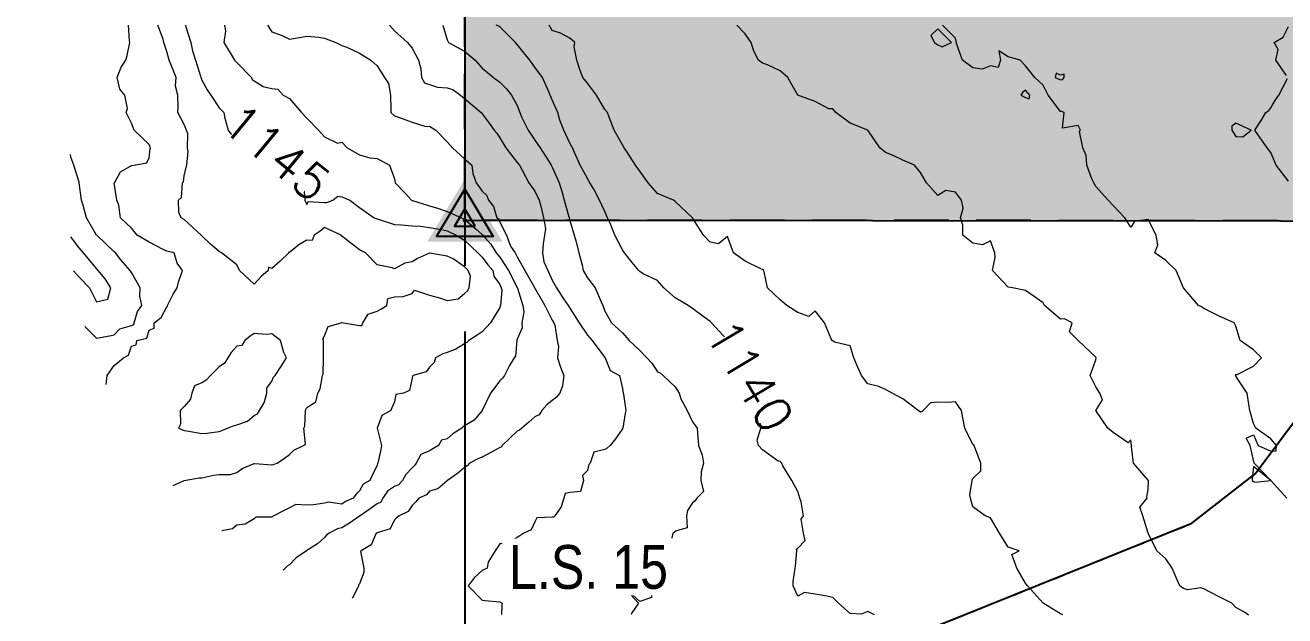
# Model space of a CAD drawing. Extents: x 496916 to 500864, y 5902350 to 5905308.
# Drawn here: x 497474 to 497761.5, y 5902977.7 to 5903112.5 of the extents above; entities that cross this region are included whole.
import ezdxf

# ---------------------------------------------------------------- set-up
doc = ezdxf.new("R2010")
doc.units = 0
doc.header["$LTSCALE"] = 5
for name, pattern in [('foc-ACCESSROAD', [3.75, 2.5, -1.25]), ('foc-LSD', [8, 5, -3]), ('foc-QUARTERLINE', [33, 25, -3, 2, -3]), ('foc-WHEELTRACKS', [2, 0.4, -1.6])]:
    doc.linetypes.add(name, pattern=pattern)
doc.layers.get('Defpoints').update_dxf_attribs({"color": 9})
doc.layers.add('C-TOPO-MAJR', color=7, linetype='Continuous', lineweight=15, true_color=0xd3aa5f)
doc.layers.add('C-TOPO-MINR', color=7, linetype='Continuous', lineweight=13, true_color=0xe9d5af)
doc.layers.add('C-TOPO-MAJR-TEXT', color=7, linetype='Continuous', true_color=0x644b1b)
for name, color, linetype in [('C-WS', 13, 'foc-ACCESSROAD'), ('L-MON', 1, 'Continuous'), ('L-QSEC', 8, 'foc-QUARTERLINE'), ('L-SECTION-LSD', 7, 'foc-LSD'), ('P-PROPOSED', 10, 'Continuous'), ('P-PROPOSED-H', 21, 'Continuous'), ('T-WATER-P3', 160, 'foc-WHEELTRACKS')]:
    doc.layers.add(name, color=color, linetype=linetype)
doc.styles.add('100L', font='ARIALN.TTF', dxfattribs={"height": 11})
doc.styles.add('80L', font='ARIALN.TTF', dxfattribs={"height": 10})
doc.styles.add('foc-LtypeFont', font='ARIALN.TTF', dxfattribs={"height": 7.35})
doc.linetypes.add('foc-TOPO-flowdirection-NOLINE', pattern='A,0,[">",foc-LtypeFont,S=0.3,R=0,X=0,Y=-0.945],-20,[">",foc-LtypeFont,S=0.3,R=0,X=0,Y=-0.945],0', length=20)

# ---------------------------------------------------------------- blocks, each defined once
blk = doc.blocks.new('TRIA')
blk.add_hatch(color=255).paths.add_polyline_path([(-0.041, 1.521), (-1.475, -0.867), (1.392, -0.867)])
blk = doc.blocks.new('Hybrid_EC')
at = {"color": 251}
for points in [[(-1.296, -0.74), (0, 1.42), (1.296, -0.74)], [(0.471, -0.26), (0, 0.526), (-0.471, -0.26)]]:
    blk.add_lwpolyline(points, close=True, dxfattribs=at)
at = {"layer": 'Defpoints'}
blk.add_circle((0, 0), 0.05, dxfattribs=at)
at = {"xscale": 1.2, "yscale": 1.2, "zscale": 1.2}
blk.add_blockref('TRIA', (0.05, 0.061), dxfattribs=at)

msp = doc.modelspace()

# ---------------------------------------------------------------- hatches: boundary and pattern name
at = {"layer": 'P-PROPOSED-H'}
h = msp.add_hatch(color=256, dxfattribs=at)
h.dxf.hatch_style = 1
h.paths.add_polyline_path([(497899.415, 5903067.756), (497975.958, 5903067.709), (497976.072, 5903372.334), (497574.358, 5903372.577), (497574.357, 5903321.243), (497613.711, 5903298.593), (497795.42, 5903222.35), (497831.216, 5903197.222), (497861.539, 5903163.307), (497885.058, 5903127.005), (497897.297, 5903090.779)])
h.paths.add_polyline_path([(497574.356, 5903268.522), (497574.352, 5903067.952), (497853.526, 5903067.784), (497852.287, 5903081.243), (497843.599, 5903106.961), (497825.115, 5903135.49), (497800.657, 5903162.844), (497773.198, 5903182.12), (497593.395, 5903257.564)])

# ---------------------------------------------------------------- linework, layer by layer
at = {"layer": 'C-TOPO-MAJR', "linetype": 'Continuous', "lineweight": 15, "flags": 128}
for points, elevation in [([(497510.574, 5903112.526), (497510.679, 5903112.144), (497511.785, 5903108.526), (497512.153, 5903106.67), (497512.911, 5903104.526), (497513.995, 5903100.828), (497514.12, 5903100.526), (497514.146, 5903100.376), (497514.297, 5903099.955), (497515.512, 5903097.742), (497516.407, 5903096.526), (497518.297, 5903093.661), (497519.378, 5903092.526), (497519.558, 5903091.265), (497520.298, 5903088.526), (497522.297, 5903085.885), (497525.316, 5903085.508), (497526.297, 5903085.417), (497528.478, 5903086.345), (497529.006, 5903088.526), (497529.555, 5903089.268), (497530.297, 5903089.319), (497531.779, 5903088.526), (497534.297, 5903086.402), (497535.497, 5903084.526), (497536.964, 5903081.859), (497537.227, 5903080.526), (497536.782, 5903078.041), (497537.45, 5903076.526), (497537.84, 5903072.983), (497537.807, 5903072.526), (497538.297, 5903071.527), (497538.568, 5903072.255), (497542.297, 5903072.019), (497542.833, 5903071.99), (497544.178, 5903072.526), (497545.374, 5903073.45), (497546.297, 5903073.339), (497548.128, 5903072.526), (497550.297, 5903070.886), (497553.644, 5903068.526), (497554.297, 5903068.289), (497554.58, 5903068.244), (497558.297, 5903067.024), (497559.91, 5903066.913), (497562.297, 5903066.68), (497564.222, 5903066.602), (497566.297, 5903066.34), (497568.971, 5903065.853), (497570.297, 5903065.514), (497572.369, 5903064.526), (497574.297, 5903063.408), (497577.319, 5903060.526), (497578.297, 5903059.569), (497579.582, 5903057.812), (497580.7, 5903056.526), (497580.978, 5903055.207), (497582.297, 5903053.306), (497582.638, 5903052.526), (497582.744, 5903052.08), (497582.445, 5903048.526), (497582.425, 5903048.398), (497582.297, 5903048.081), (497580.164, 5903044.526), (497578.297, 5903042.526), (497577.124, 5903041.7), (497575.235, 5903040.526), (497574.789, 5903040.034), (497574.297, 5903039.757), (497572.281, 5903038.542), (497570.297, 5903037.801), (497569.33, 5903037.493), (497567.662, 5903036.526), (497567.332, 5903035.491), (497566.297, 5903034.455), (497565.487, 5903033.337), (497562.566, 5903032.526), (497562.415, 5903032.408), (497562.297, 5903031.95), (497561.683, 5903029.14), (497560.302, 5903028.526), (497558.626, 5903028.197), (497558.297, 5903026.521), (497557.683, 5903025.14), (497557.472, 5903024.526), (497555.406, 5903023.418), (497554.363, 5903020.526), (497554.347, 5903020.476), (497555.344, 5903016.526), (497555.159, 5903015.665), (497554.449, 5903012.526), (497554.384, 5903012.439), (497554.297, 5903012.091), (497553.159, 5903009.664), (497552.627, 5903008.526), (497551.108, 5903007.716), (497550.297, 5903006.197), (497549.435, 5903005.389), (497548.878, 5903004.526), (497547.084, 5903003.739), (497546.297, 5903003.185), (497543.206, 5903003.617), (497542.297, 5903003.369), (497539.786, 5903003.037), (497538.297, 5903002.932), (497535.752, 5903003.072), (497534.297, 5903002.353), (497533.074, 5903001.749), (497530.774, 5903000.526), (497530.482, 5903000.341), (497530.297, 5903000.219), (497526.661, 5903000.162), (497526.297, 5902999.775), (497524.218, 5902998.606), (497522.297, 5902998.343), (497521.31, 5902997.514), (497518.855, 5902997.087)], 1145), ([(497667.846, 5902977.91), (497666.297, 5902978.667), (497664.788, 5902978.035), (497662.297, 5902978.224), (497659.631, 5902980.526), (497658.297, 5902981.885), (497656.569, 5902982.255), (497654.297, 5902982.604), (497651.842, 5902982.981), (497650.297, 5902982.184), (497649.235, 5902984.526), (497649.282, 5902985.541), (497649.689, 5902988.526), (497649.812, 5902989.012), (497650.065, 5902992.526), (497650.058, 5902992.765), (497650.297, 5902993.077), (497651.965, 5902994.858), (497651.58, 5902996.526), (497651.085, 5902999.738), (497651.598, 5903000.526), (497651.123, 5903003.701), (497650.817, 5903004.526), (497650.297, 5903006.086), (497648.924, 5903008.526), (497646.917, 5903011.907), (497646.647, 5903012.526), (497646.297, 5903012.93), (497645.849, 5903012.974), (497642.297, 5903015.572), (497641.313, 5903016.526), (497641.067, 5903017.757), (497641.897, 5903020.526), (497641.964, 5903020.86), (497640.811, 5903024.526), (497639.878, 5903026.945), (497639.376, 5903028.526), (497639.178, 5903031.645), (497639.097, 5903032.526), (497639.051, 5903033.28), (497638.851, 5903036.526), (497638.297, 5903037.117), (497634.373, 5903040.526), (497634.297, 5903040.601), (497630.642, 5903044.526), (497630.297, 5903044.844), (497628.961, 5903045.863), (497626.297, 5903047.826), (497625.298, 5903048.526), (497622.297, 5903050.291), (497619.722, 5903052.526), (497618.297, 5903054.208), (497615.062, 5903055.761), (497614.297, 5903056.261), (497614.057, 5903056.526), (497612.486, 5903058.338), (497610.742, 5903060.526), (497610.297, 5903061.214), (497608.54, 5903064.526), (497607.535, 5903067.288), (497606.924, 5903068.526), (497606.297, 5903069.932), (497605.034, 5903072.526), (497603.772, 5903075.052), (497602.826, 5903076.526), (497602.297, 5903077.493), (497600.668, 5903080.526), (497599.365, 5903083.458), (497598.885, 5903084.526), (497598.297, 5903085.577), (497596.902, 5903088.526), (497595.99, 5903090.833), (497595.543, 5903092.526), (497594.297, 5903095.461), (497593.84, 5903096.526), (497593.523, 5903097.3), (497592.067, 5903100.526), (497590.297, 5903102.937), (497589.169, 5903104.526), (497586.297, 5903108.064), (497585.894, 5903108.526), (497582.297, 5903112.123), (497582.064, 5903112.294), (497581.498, 5903112.526)], 1140)]:
    msp.add_lwpolyline(points, dxfattribs=dict(at, elevation=elevation))
at = {"layer": 'C-TOPO-MINR', "linetype": 'Continuous', "lineweight": 13, "flags": 128}
for points, elevation in [([(497492.502, 5903030.468), (497492.693, 5903032.526), (497494.297, 5903034.847), (497496.459, 5903036.526), (497497.622, 5903037.201), (497498.297, 5903039.237), (497499.325, 5903039.499), (497499.504, 5903040.526), (497501.767, 5903041.056), (497502.297, 5903042.904), (497503.462, 5903043.361), (497503.44, 5903044.526), (497505.047, 5903045.776), (497506.297, 5903048.23), (497506.517, 5903048.306), (497506.502, 5903048.526), (497507.746, 5903051.078), (497508.697, 5903052.526), (497508.974, 5903053.849), (497509.915, 5903056.526), (497508.664, 5903058.16), (497507.976, 5903060.526), (497506.297, 5903060.93), (497505.521, 5903061.303), (497502.297, 5903062.962), (497499.597, 5903064.526), (497498.297, 5903066.126), (497495.74, 5903068.526), (497495.409, 5903071.415), (497494.943, 5903072.526), (497494.348, 5903076.475), (497494.354, 5903076.526), (497495.775, 5903079.048), (497498.297, 5903080.47), (497498.334, 5903080.49), (497498.873, 5903080.526), (497501.753, 5903081.07), (497502.297, 5903082.235), (497502.558, 5903084.266), (497502.574, 5903084.526), (497502.297, 5903085.273), (497498.884, 5903088.526), (497498.297, 5903090.131), (497497.059, 5903092.526), (497497.376, 5903093.447), (497496.747, 5903096.526), (497495.645, 5903097.875), (497494.974, 5903100.526), (497495.937, 5903102.886), (497496.986, 5903104.526), (497497.245, 5903105.579), (497497.911, 5903108.526), (497497.837, 5903108.987), (497497.584, 5903112.526)], 1147), ([(497507.752, 5903007.394), (497510.297, 5903008.526), (497513.676, 5903009.148), (497514.297, 5903009.193), (497517.032, 5903009.791), (497518.297, 5903009.963), (497520.886, 5903009.938), (497522.297, 5903010.42), (497523.557, 5903011.266), (497526.297, 5903012.436), (497526.377, 5903012.446), (497530.297, 5903012.156), (497530.593, 5903012.23), (497531.475, 5903012.526), (497533.181, 5903013.642), (497534.297, 5903014.484), (497535.308, 5903015.515), (497537.525, 5903016.526), (497537.94, 5903016.884), (497537.594, 5903020.526), (497537.829, 5903020.995), (497537.961, 5903024.526), (497538.037, 5903024.787), (497538.297, 5903025.191), (497540.298, 5903026.526), (497540.798, 5903028.526), (497541.307, 5903029.517), (497541.863, 5903032.526), (497542.01, 5903032.814), (497542.12, 5903036.526), (497542.053, 5903036.771), (497542.053, 5903040.526), (497541.929, 5903040.895), (497542.297, 5903041.566), (497543.148, 5903043.675), (497546.08, 5903044.526), (497546.21, 5903044.613), (497546.297, 5903044.613), (497546.652, 5903044.526), (497550.297, 5903043.97), (497550.869, 5903043.955), (497551.067, 5903044.526), (497552.273, 5903046.55), (497554.297, 5903047.235), (497555.187, 5903047.637), (497556.521, 5903048.526), (497556.737, 5903050.086), (497558.297, 5903050.464), (497560.299, 5903050.525), (497562.297, 5903051.244), (497562.841, 5903051.983), (497566.297, 5903050.898), (497568.592, 5903050.231), (497570.297, 5903049.61), (497572.82, 5903050.004), (497574.297, 5903051.259), (497574.941, 5903051.882), (497575.298, 5903052.526), (497575.615, 5903055.208), (497575.127, 5903056.526), (497574.297, 5903057.333), (497571.691, 5903059.133), (497570.297, 5903059.768), (497566.357, 5903060.466), (497566.297, 5903060.464), (497563.571, 5903059.252), (497562.297, 5903058.456), (497560.66, 5903058.163), (497558.297, 5903056.901), (497557.742, 5903057.082), (497554.297, 5903057.826), (497551.666, 5903060.526), (497550.297, 5903061.185), (497547.238, 5903063.586), (497546.297, 5903064.321), (497546.078, 5903064.526), (497542.297, 5903066.319), (497541.322, 5903065.502), (497539.937, 5903064.526), (497539.482, 5903063.342), (497538.297, 5903063.424), (497536.477, 5903062.346), (497534.297, 5903060.63), (497534.177, 5903060.647), (497534.159, 5903060.526), (497532.188, 5903058.636), (497530.297, 5903056.968), (497529.56, 5903057.264), (497529.435, 5903056.526), (497527.775, 5903055.048), (497526.297, 5903053.388), (497522.897, 5903056.526), (497522.297, 5903057.769), (497518.822, 5903060.526), (497518.297, 5903060.814), (497516.287, 5903062.537), (497514.297, 5903064.413), (497514.182, 5903064.526), (497510.297, 5903068.134), (497509.61, 5903068.526), (497509.109, 5903069.715), (497508.964, 5903072.526), (497509.67, 5903073.153), (497509.934, 5903076.526), (497510.1, 5903076.723), (497510.297, 5903078.079), (497510.738, 5903080.086), (497510.926, 5903080.526), (497511.193, 5903083.63), (497511.037, 5903084.526), (497511.106, 5903087.717), (497510.821, 5903088.526), (497510.297, 5903089.794), (497508.859, 5903092.526), (497508.953, 5903093.87), (497508.849, 5903096.526), (497508.348, 5903098.577), (497508.464, 5903100.526), (497507.248, 5903103.575), (497506.843, 5903104.526), (497506.297, 5903106.447), (497505.678, 5903108.526), (497505.503, 5903109.32), (497504.316, 5903112.526)], 1146), ([(497519.485, 5903112.526), (497519.732, 5903111.092), (497519.373, 5903108.526), (497521.001, 5903105.822), (497521.758, 5903104.526), (497522.297, 5903103.999), (497525.624, 5903100.526), (497525.843, 5903100.073), (497526.297, 5903099.783), (497528.297, 5903098.527), (497530.297, 5903098.049), (497531.63, 5903097.86), (497532.865, 5903096.526), (497534.297, 5903095.74), (497537.097, 5903092.526), (497538.297, 5903091.292), (497540.927, 5903088.526), (497542.297, 5903086.984), (497545.265, 5903085.558), (497546.297, 5903085.764), (497547.513, 5903084.526), (497550.297, 5903082.884), (497552.625, 5903082.199), (497554.297, 5903082.062), (497557.17, 5903080.526), (497558.297, 5903077.389), (497558.458, 5903076.526), (497560.712, 5903074.112), (497562.169, 5903072.526), (497562.297, 5903072.478), (497562.356, 5903072.468), (497566.297, 5903071.269), (497568.117, 5903070.706), (497570.297, 5903069.951), (497573.578, 5903068.526), (497574.297, 5903068.225), (497576.96, 5903065.863), (497578.297, 5903064.706), (497578.414, 5903064.644), (497578.447, 5903064.526), (497580.292, 5903062.522), (497581.488, 5903060.526), (497581.83, 5903060.059), (497582.297, 5903059.522), (497584.278, 5903056.526), (497586.297, 5903052.602), (497586.344, 5903052.526), (497586.378, 5903052.445), (497587.555, 5903048.526), (497587.811, 5903047.012), (497587.325, 5903044.526), (497587.391, 5903043.432), (497586.297, 5903040.818), (497586.236, 5903040.587), (497586.192, 5903040.526), (497585.878, 5903036.946), (497585.594, 5903036.526), (497584.565, 5903034.795), (497583.378, 5903032.526), (497582.916, 5903031.907), (497582.297, 5903031.332), (497580.192, 5903028.526), (497578.297, 5903024.526), (497576.495, 5903022.329), (497574.297, 5903021.036), (497573.984, 5903020.84), (497573.63, 5903020.526), (497571.591, 5903019.233), (497570.297, 5903018.096), (497569.034, 5903017.789), (497568.298, 5903016.526), (497567.047, 5903015.776), (497566.297, 5903015.343), (497564.317, 5903014.506), (497563.244, 5903012.526), (497562.856, 5903011.968), (497562.297, 5903011.419), (497560.882, 5903009.941), (497560.137, 5903008.526), (497559.229, 5903007.594), (497558.297, 5903007.212), (497556.722, 5903006.102), (497555.611, 5903004.526), (497555.196, 5903003.627), (497554.297, 5903003.199), (497552.735, 5903002.088), (497550.436, 5903000.526), (497550.374, 5903000.449), (497550.297, 5903000.416), (497547.998, 5902998.825), (497546.297, 5902997.724), (497545.279, 5902997.545), (497543.35, 5902996.526), (497542.739, 5902996.084), (497542.297, 5902995.573), (497540.717, 5902994.106), (497538.297, 5902992.566), (497538.27, 5902992.553), (497538.236, 5902992.526), (497535.882, 5902990.941), (497534.297, 5902989.336), (497533.809, 5902989.015), (497533.313, 5902988.526), (497532.867, 5902988.08)], 1144), ([(497529.298, 5903112.526), (497530.297, 5903111.008), (497532.671, 5903110.152), (497534.297, 5903109.303), (497537.065, 5903109.758), (497538.297, 5903109.982), (497541.05, 5903109.773), (497542.297, 5903109.54), (497544.92, 5903108.526), (497546.297, 5903107.872), (497547.376, 5903107.447), (497550.297, 5903106.115), (497552.87, 5903104.526), (497554.297, 5903103.251), (497555.982, 5903100.526), (497556.944, 5903099.173), (497557.368, 5903096.526), (497557.453, 5903093.37), (497557.446, 5903092.526), (497558.297, 5903091.825), (497559.432, 5903091.392), (497562.297, 5903090.354), (497565.469, 5903089.354), (497566.297, 5903089.416), (497567.738, 5903088.526), (497570.297, 5903085.862), (497571.529, 5903084.526), (497574.297, 5903081.956), (497575.965, 5903080.526), (497576.159, 5903078.664), (497576.925, 5903076.526), (497578.297, 5903074.612), (497579.361, 5903073.591), (497579.727, 5903072.526), (497580.846, 5903071.075), (497581.659, 5903068.526), (497582.077, 5903068.307), (497582.297, 5903067.51), (497583.828, 5903064.526), (497584.777, 5903062.047), (497585.817, 5903060.526), (497586.297, 5903059.62), (497588.017, 5903056.526), (497590.212, 5903052.611), (497590.266, 5903052.526), (497590.297, 5903052.452), (497592.608, 5903048.526), (497594.297, 5903045.149), (497594.643, 5903044.526), (497594.836, 5903043.988), (497595.417, 5903040.526), (497595.683, 5903039.14), (497595.489, 5903036.526), (497596.202, 5903034.432), (497596.935, 5903032.526), (497596.65, 5903030.173), (497595.996, 5903028.526), (497595.244, 5903027.58), (497594.297, 5903026.828), (497593.025, 5903025.799), (497591.898, 5903024.526), (497591.263, 5903023.56), (497590.297, 5903023.071), (497588.973, 5903021.85), (497587.372, 5903020.526), (497586.801, 5903020.023), (497586.297, 5903019.806), (497584.606, 5903018.217), (497582.844, 5903016.526), (497582.682, 5903016.141), (497582.297, 5903016.074), (497581.277, 5903015.507), (497578.297, 5903013.921), (497577.297, 5903013.526), (497575.43, 5903012.526), (497574.88, 5903011.943), (497574.297, 5903011.558), (497572.663, 5903010.161), (497570.381, 5903008.526), (497570.335, 5903008.488), (497570.297, 5903008.469), (497568.141, 5903006.682), (497566.297, 5903006.093), (497565.563, 5903005.261), (497563.806, 5903004.526), (497563.149, 5903003.674), (497562.297, 5903002.883), (497561.368, 5903001.456), (497559.365, 5903000.526), (497558.773, 5903000.05), (497558.297, 5902999.565), (497557.277, 5902997.546), (497554.297, 5902996.631), (497554.251, 5902996.573), (497554.14, 5902996.526), (497552.977, 5902993.847), (497550.7, 5902992.526), (497550.506, 5902992.317), (497551.318, 5902988.526), (497551.25, 5902987.573), (497550.297, 5902984.954), (497550.083, 5902984.74), (497550.042, 5902984.526), (497548.848, 5902981.975), (497548.661, 5902981.701)], 1143), ([(497557.139, 5903112.526), (497558.297, 5903111.179), (497561.273, 5903108.526), (497562.297, 5903107.254), (497563.737, 5903104.526), (497564.32, 5903102.503), (497564.425, 5903100.526), (497565.1, 5903099.33), (497566.297, 5903098.97), (497568.125, 5903098.354), (497570.297, 5903098.217), (497571.609, 5903097.838), (497573.336, 5903096.526), (497574.297, 5903095.775), (497578.068, 5903092.526), (497578.297, 5903092.271), (497579.911, 5903090.14), (497581.052, 5903088.526), (497581.617, 5903087.846), (497582.297, 5903086.743), (497583.687, 5903084.526), (497586.297, 5903081.142), (497586.802, 5903080.526), (497587.418, 5903079.406), (497588.977, 5903076.526), (497590.297, 5903074.582), (497591.311, 5903072.526), (497591.679, 5903071.144), (497592.269, 5903068.526), (497592.754, 5903066.07), (497592.483, 5903064.526), (497592.225, 5903062.599), (497592.062, 5903060.526), (497592.366, 5903058.457), (497593.309, 5903056.526), (497594.297, 5903054.317), (497595.242, 5903052.526), (497596.817, 5903050.007), (497597.885, 5903048.526), (497598.297, 5903047.871), (497600.433, 5903044.526), (497602.297, 5903041.702), (497603.41, 5903040.526), (497606.297, 5903036.609), (497606.368, 5903036.526), (497607.469, 5903033.699), (497609.644, 5903032.526), (497610.297, 5903029.534), (497610.502, 5903028.526), (497610.534, 5903028.29), (497611.044, 5903024.526), (497610.926, 5903023.897), (497610.364, 5903020.526), (497610.352, 5903020.471), (497610.297, 5903020.365), (497608.75, 5903018.074), (497607.475, 5903016.526), (497606.845, 5903015.978), (497606.297, 5903015.656), (497603.772, 5903015.051), (497602.95, 5903012.526), (497602.648, 5903012.176), (497602.297, 5903010.875), (497601.157, 5903009.667), (497601.448, 5903008.526), (497600.765, 5903006.059), (497598.297, 5903005.785), (497597.267, 5903005.557), (497596.91, 5903004.526), (497596.298, 5903002.526), (497594.838, 5903000.526), (497594.6, 5903000.223), (497594.297, 5903000.175), (497590.773, 5903000.051), (497590.297, 5902999.124), (497589.497, 5902997.326), (497587.824, 5902996.526), (497586.891, 5902995.932), (497586.297, 5902995.554), (497584.374, 5902994.449), (497582.297, 5902994.072), (497581.235, 5902992.526), (497579.682, 5902989.911), (497579.423, 5902988.526), (497578.297, 5902987.981), (497576.474, 5902986.35), (497575.086, 5902984.526), (497578.297, 5902981.27), (497578.909, 5902981.138), (497582.297, 5902980.835), (497582.82, 5902980.526), (497582.798, 5902980.026), (497582.709, 5902977.962)], 1142), ([(497569.352, 5903112.526), (497570.297, 5903109.146), (497570.619, 5903108.526), (497574.297, 5903106.549), (497576.708, 5903104.526), (497578.297, 5903102.649), (497579.474, 5903101.703), (497580.843, 5903100.526), (497582.297, 5903099.461), (497583.794, 5903098.024), (497584.981, 5903096.526), (497586.297, 5903094.128), (497586.873, 5903092.526), (497587.284, 5903091.54), (497588.78, 5903088.526), (497590.297, 5903086.282), (497591.562, 5903084.526), (497593.543, 5903081.28), (497594.052, 5903080.526), (497594.297, 5903080.115), (497595.872, 5903076.526), (497596.542, 5903074.281), (497596.977, 5903072.526), (497598.104, 5903068.719), (497598.146, 5903068.526), (497598.297, 5903067.876), (497599.29, 5903064.526), (497599.767, 5903063.057), (497600.375, 5903060.526), (497601.119, 5903057.705), (497601.323, 5903056.526), (497602.297, 5903054.804), (497604.081, 5903052.526), (497605.448, 5903049.376), (497605.843, 5903048.526), (497606.297, 5903047.239), (497607.772, 5903044.526), (497610.297, 5903042.278), (497611.811, 5903040.526), (497614.297, 5903038.255), (497615.853, 5903036.526), (497617.047, 5903035.277), (497618.297, 5903033.384), (497618.904, 5903033.133), (497619.603, 5903032.526), (497622.297, 5903029.944), (497623.228, 5903028.526), (497623.657, 5903027.166), (497625.052, 5903024.526), (497626.297, 5903021.989), (497627.325, 5903020.526), (497627.449, 5903019.374), (497627.687, 5903016.526), (497628.472, 5903014.351), (497628.771, 5903012.526), (497628.298, 5903010.526), (497628.172, 5903008.526), (497628.798, 5903006.025), (497627.299, 5903004.526), (497626.93, 5903003.894), (497626.297, 5903003.434), (497625.113, 5903001.711), (497624.936, 5903000.526), (497625.054, 5902997.769), (497622.297, 5902996.983), (497622.127, 5902996.697), (497621.827, 5902996.526), (497621.154, 5902993.669), (497620.926, 5902992.526), (497620.033, 5902990.79), (497618.297, 5902989.458), (497617.738, 5902989.086), (497617.521, 5902988.526), (497616.819, 5902986.004), (497616.786, 5902984.526), (497616.965, 5902981.858), (497614.297, 5902980.912), (497610.297, 5902984.526), (497613.934, 5902980.526), (497612.44, 5902978.384), (497612.293, 5902977.944)], 1141), ([(497710.767, 5902977.884), (497710.297, 5902978.145), (497706.297, 5902980.526), (497702.762, 5902984.526), (497702.297, 5902985.152), (497700.335, 5902988.526), (497699.123, 5902991.701), (497700.845, 5902992.526), (497698.297, 5902993.352), (497696.335, 5902996.526), (497694.297, 5903000.027), (497693.067, 5903000.526), (497690.297, 5903002.53), (497689.699, 5903004.526), (497689.549, 5903005.275), (497690.103, 5903008.526), (497690.099, 5903008.725), (497690.297, 5903008.993), (497692.064, 5903010.76), (497692.117, 5903012.526), (497690.7, 5903016.123), (497690.584, 5903016.526), (497690.297, 5903016.75), (497688.409, 5903020.526), (497687.953, 5903022.871), (497687.669, 5903024.526), (497686.297, 5903026.487), (497684.449, 5903026.374), (497682.297, 5903026.415), (497680.571, 5903026.252), (497678.96, 5903024.526), (497678.623, 5903024.2), (497678.297, 5903024.195), (497677.773, 5903024.526), (497674.297, 5903027.221), (497671.837, 5903028.526), (497670.297, 5903029.327), (497668.814, 5903030.009), (497666.297, 5903030.638), (497664.85, 5903032.526), (497663.682, 5903035.142), (497663.134, 5903036.526), (497662.297, 5903039.296), (497658.688, 5903040.135), (497658.297, 5903040.426), (497658.167, 5903040.526), (497657.905, 5903040.918), (497656.415, 5903044.526), (497654.297, 5903047.296), (497652.856, 5903045.967), (497650.297, 5903046.928), (497647.837, 5903048.526), (497646.297, 5903049.818), (497643.403, 5903052.526), (497642.647, 5903056.176), (497642.541, 5903056.526), (497642.297, 5903056.71), (497642.028, 5903056.795), (497638.297, 5903058.596), (497635.631, 5903060.526), (497634.297, 5903064.266), (497632.222, 5903062.601), (497630.297, 5903062.998), (497628.769, 5903064.526), (497626.297, 5903068.526), (497622.297, 5903072.243), (497621.966, 5903072.526), (497618.297, 5903074.044), (497616.18, 5903076.526), (497614.297, 5903079.139), (497613.311, 5903080.526), (497611.342, 5903083.481), (497610.685, 5903084.526), (497610.297, 5903085.194), (497608.423, 5903088.526), (497607.298, 5903091.526), (497606.861, 5903092.526), (497606.297, 5903093.282), (497604.365, 5903096.526), (497602.297, 5903099.273), (497601.26, 5903100.526), (497600.682, 5903102.142), (497599.887, 5903104.526), (497599.265, 5903107.558), (497599.409, 5903108.526), (497598.297, 5903109.562), (497596.153, 5903110.67), (497594.297, 5903111.259), (497593.585, 5903112.526)], 1139), ([(497753.164, 5902977.859), (497752.475, 5902978.349), (497750.297, 5902979.606), (497749.377, 5902980.526), (497746.297, 5902982.066), (497742.963, 5902983.861), (497742.297, 5902984.056), (497739.218, 5902983.606), (497738.297, 5902983.897), (497737.499, 5902984.526), (497736.915, 5902985.908), (497735.744, 5902988.526), (497734.297, 5902990.652), (497732.23, 5902992.526), (497730.297, 5902996.526), (497729.081, 5903000.526), (497728.368, 5903002.455), (497730.053, 5903004.526), (497729.996, 5903004.827), (497730.297, 5903006.496), (497730.381, 5903008.443), (497730.377, 5903008.526), (497730.297, 5903008.614), (497726.903, 5903012.526), (497726.468, 5903016.355), (497726.461, 5903016.526), (497726.297, 5903017.867), (497725.677, 5903017.146), (497722.297, 5903019.504), (497721.077, 5903020.526), (497718.297, 5903024.526), (497719.837, 5903026.987), (497719.207, 5903028.526), (497718.297, 5903029.959), (497717.059, 5903032.526), (497718.297, 5903036.123), (497718.376, 5903036.526), (497718.297, 5903036.676), (497714.297, 5903040.526), (497712.302, 5903042.532), (497712.889, 5903044.526), (497711.215, 5903045.444), (497710.297, 5903045.391), (497706.578, 5903048.526), (497706.297, 5903049.102), (497704.287, 5903050.537), (497702.297, 5903051.957), (497699.305, 5903052.526), (497698.297, 5903052.681), (497694.728, 5903056.526), (497695.356, 5903059.467), (497695.27, 5903060.526), (497694.297, 5903063.296), (497692.495, 5903062.328), (497690.297, 5903062.768), (497687.985, 5903064.526), (497687.985, 5903066.838), (497687.443, 5903068.526), (497688.077, 5903070.747), (497687.661, 5903072.526), (497686.297, 5903074.357), (497684.089, 5903074.735), (497682.297, 5903073.638), (497679.699, 5903076.526), (497678.297, 5903078.867), (497676.969, 5903080.526), (497674.297, 5903081.704), (497672.073, 5903082.75), (497670.297, 5903083.424), (497669.067, 5903084.526), (497666.297, 5903088.526), (497662.297, 5903090.128), (497658.987, 5903092.526), (497658.297, 5903093.361), (497657.426, 5903093.398), (497654.297, 5903095.088), (497650.297, 5903096.526), (497648.067, 5903100.526), (497646.297, 5903102.061), (497643.419, 5903103.404), (497642.297, 5903103.809), (497641.376, 5903104.526), (497640.3, 5903106.523), (497639.682, 5903108.526), (497638.297, 5903110.53), (497636.406, 5903112.526)], 1138), ([(497761.891, 5903004.526), (497758.297, 5903008.526), (497754.431, 5903012.526), (497754.297, 5903013.2), (497753.532, 5903016.526), (497752.638, 5903018.186), (497754.297, 5903019.015), (497755.404, 5903016.526), (497758.297, 5903015.288), (497759.453, 5903015.37), (497759.566, 5903016.526), (497758.297, 5903018.103), (497754.822, 5903020.526), (497754.297, 5903021.534), (497753.499, 5903024.526), (497753.352, 5903025.471), (497752.876, 5903028.526), (497750.297, 5903032.396), (497750.182, 5903032.526), (497750.297, 5903032.806), (497750.447, 5903032.677), (497754.297, 5903034.638), (497756.116, 5903036.526), (497754.297, 5903038.415), (497751.27, 5903040.526), (497750.297, 5903043.804), (497749.919, 5903044.526), (497746.297, 5903046.145), (497742.992, 5903047.832), (497742.297, 5903048.269), (497741.781, 5903048.526), (497738.297, 5903052.526), (497736.661, 5903056.526), (497734.297, 5903058.787), (497731.797, 5903060.526), (497732.506, 5903062.317), (497732.125, 5903064.526), (497730.297, 5903068.137), (497727.146, 5903067.677), (497726.297, 5903066.424), (497724.92, 5903068.526), (497722.297, 5903071.342), (497721.113, 5903072.526), (497718.297, 5903075.697), (497717.907, 5903076.526), (497717.391, 5903077.432), (497716.297, 5903080.526), (497716.104, 5903082.719), (497715.354, 5903084.526), (497714.584, 5903088.239), (497714.8, 5903088.526), (497714.297, 5903089.623), (497710.744, 5903088.974), (497711.102, 5903092.526), (497710.527, 5903092.757), (497710.297, 5903092.778), (497707.441, 5903096.526), (497706.297, 5903098.817), (497704.406, 5903100.526), (497702.297, 5903103.199), (497701.053, 5903104.526), (497698.297, 5903105.249), (497696.198, 5903106.625), (497696.602, 5903104.526), (497696.009, 5903102.814), (497694.297, 5903103.194), (497692.361, 5903102.462), (497690.297, 5903102.774), (497687.927, 5903104.526), (497686.534, 5903108.29), (497686.498, 5903108.526), (497686.297, 5903109.534), (497683.305, 5903112.526)], 1137), ([(497761.808, 5903101.015), (497759.42, 5903104.526), (497759.9, 5903106.923), (497759.048, 5903108.526), (497761.067, 5903109.757), (497762.297, 5903112.175)], 1136), ([(497762.297, 5903076.901), (497759.462, 5903080.526), (497758.297, 5903083.439), (497757.442, 5903084.526), (497755.305, 5903087.519), (497754.647, 5903088.526), (497756.086, 5903090.737), (497757.131, 5903092.526), (497757.831, 5903092.992), (497758.297, 5903093.602), (497759.339, 5903095.485), (497760.108, 5903096.526), (497762.101, 5903100.331)], 1136), ([(497487.638, 5903043.746), (497490.297, 5903041.039), (497493.216, 5903041.608), (497494.297, 5903041.78), (497495.634, 5903043.189), (497498.297, 5903043.961), (497498.755, 5903044.068), (497498.886, 5903044.526), (497499.67, 5903047.153), (497500.597, 5903048.526), (497500.172, 5903050.651), (497500.271, 5903052.526), (497498.297, 5903056.015), (497497.994, 5903056.526), (497495.856, 5903058.967), (497494.586, 5903060.526), (497494.297, 5903060.759), (497490.332, 5903064.526), (497490.297, 5903064.569), (497488.004, 5903068.526), (497487.19, 5903071.634), (497486.843, 5903072.526), (497486.343, 5903076.48), (497486.354, 5903076.526), (497486.297, 5903076.688), (497485.097, 5903080.526), (497484.434, 5903082.39), (497484.319, 5903082.995)], 1148), ([(497485.065, 5903056.39), (497486.297, 5903054.96), (497488.68, 5903052.526), (497490.297, 5903049.379), (497492.891, 5903049.932), (497493.531, 5903052.526), (497492.224, 5903054.599), (497490.7, 5903056.526), (497490.297, 5903056.939), (497487.323, 5903060.526), (497486.297, 5903061.633), (497484.396, 5903064.194)], 1149)]:
    msp.add_lwpolyline(points, dxfattribs=dict(at, elevation=elevation))
for points, elevation in [([(497683.261, 5903107.562), (497685.402, 5903108.526), (497682.297, 5903111.632), (497680.652, 5903110.171), (497681.498, 5903108.526), (497682.297, 5903107.989), (497683.261, 5903107.562)], 1137), ([(497711.102, 5903100.526), (497711.102, 5903101.331), (497710.297, 5903101.102), (497709.291, 5903101.532), (497709.057, 5903100.526), (497710.297, 5903100.053), (497710.732, 5903100.091), (497711.102, 5903100.526)], 1137), ([(497703.138, 5903095.685), (497703.295, 5903096.526), (497702.297, 5903097.668), (497701.631, 5903097.192), (497701.232, 5903096.526), (497702.297, 5903095.956), (497703.138, 5903095.685)], 1137), ([(497751.851, 5903086.973), (497753.793, 5903088.526), (497750.297, 5903090.124), (497749.349, 5903089.474), (497749.333, 5903088.526), (497750.297, 5903087.055), (497751.851, 5903086.973)], 1136), ([(497532.26, 5903040.526), (497530.297, 5903042.056), (497528.963, 5903041.86), (497526.297, 5903042.081), (497525.333, 5903041.491), (497524.095, 5903040.526), (497523.457, 5903039.366), (497522.297, 5903039.257), (497521.049, 5903037.774), (497520.225, 5903036.526), (497519.483, 5903035.34), (497518.297, 5903034.47), (497516.315, 5903032.526), (497515.342, 5903031.482), (497514.297, 5903030.822), (497512.64, 5903030.183), (497512.038, 5903028.526), (497511.717, 5903027.106), (497510.297, 5903025.442), (497509.811, 5903025.012), (497509.341, 5903024.526), (497509.435, 5903021.388), (497508.994, 5903020.526), (497510.297, 5903019.977), (497510.899, 5903019.924), (497514.297, 5903019.298), (497515.454, 5903019.369), (497518.297, 5903019.771), (497518.857, 5903019.967), (497520.204, 5903020.526), (497521.703, 5903021.12), (497522.297, 5903021.284), (497524.708, 5903022.116), (497526.297, 5903023.376), (497527.012, 5903023.812), (497527.488, 5903024.526), (497528.523, 5903026.301), (497529.171, 5903028.526), (497529.16, 5903029.663), (497530.297, 5903031.223), (497530.712, 5903032.111), (497531.054, 5903032.526), (497532.33, 5903034.493), (497533.649, 5903036.526), (497533.034, 5903037.789), (497532.26, 5903040.526)], 1147), ([(497754.63, 5903008.193), (497758.297, 5903008.526), (497754.297, 5903011.722), (497753.971, 5903008.853), (497753.989, 5903008.526), (497754.297, 5903008.341), (497754.63, 5903008.193)], 1137)]:
    msp.add_lwpolyline(points, close=True, dxfattribs=dict(at, elevation=elevation))
at = {"layer": 'C-WS', "flags": 128}
msp.add_lwpolyline([(497853.526, 5903067.784), (497574.352, 5903067.952), (497574.358, 5903372.577), (497976.072, 5903372.334), (497975.958, 5903067.709), (497925.426, 5903067.74), (497899.415, 5903067.756), (497853.526, 5903067.784)], close=True, dxfattribs=at)
at = {"layer": 'L-QSEC'}
msp.add_line((497574.358, 5903372.577), (497574.342, 5902568.611), dxfattribs=at)
at = {"layer": 'P-PROPOSED', "flags": 128}
msp.add_lwpolyline([(497574.356, 5903268.522), (497574.352, 5903067.952), (497853.526, 5903067.784), (497852.287, 5903081.243), (497843.599, 5903106.961), (497825.115, 5903135.49), (497800.657, 5903162.844), (497773.198, 5903182.12), (497593.395, 5903257.564)], close=True, dxfattribs=at)
at = {"layer": 'T-WATER-P3', "flags": 128}
msp.add_lwpolyline([(497474.012, 5902968.647), (497480.987, 5902967.058), (497526.709, 5902969.777), (497571.649, 5902965.923), (497591.553, 5902971.05), (497613.369, 5902973.725), (497633.088, 5902968.692), (497656.814, 5902967.482), (497676.6, 5902973.206), (497740.266, 5902998.806), (497754.677, 5903010.094), (497765.504, 5903024.549), (497772.926, 5903041.877), (497776.645, 5903064.227), (497782.933, 5903083.47), (497801.183, 5903116.688), (497797.671, 5903137.848), (497788.537, 5903153.932), (497763.034, 5903178.811), (497747.261, 5903188.385), (497708.602, 5903200.54), (497698.213, 5903215.549), (497702.588, 5903235.21), (497722.091, 5903265.141), (497733.276, 5903277.983), (497790.916, 5903320.62), (497877.661, 5903361.983), (497907.974, 5903381.327), (497914.891, 5903401.734)], dxfattribs=at)
at = {"layer": 'T-WATER-P3', "linetype": 'foc-TOPO-flowdirection-NOLINE', "flags": 128}
msp.add_lwpolyline([(497474.012, 5902968.647), (497480.987, 5902967.058), (497526.709, 5902969.777), (497571.649, 5902965.923), (497591.553, 5902971.05), (497613.369, 5902973.725), (497633.088, 5902968.692), (497656.814, 5902967.482), (497676.6, 5902973.206), (497740.266, 5902998.806), (497754.677, 5903010.094), (497765.504, 5903024.549), (497772.926, 5903041.877), (497776.645, 5903064.227), (497782.933, 5903083.47), (497801.183, 5903116.688), (497797.671, 5903137.848), (497788.537, 5903153.932), (497763.034, 5903178.811), (497747.261, 5903188.385), (497708.602, 5903200.54), (497698.213, 5903215.549), (497702.588, 5903235.21), (497722.091, 5903265.141), (497733.276, 5903277.983), (497790.916, 5903320.62), (497877.661, 5903361.983), (497907.974, 5903381.327), (497914.891, 5903401.734)], dxfattribs=at)

# ---------------------------------------------------------------- block references
at = {"layer": 'L-MON', "xscale": 4.997121699999992, "yscale": 4.997121699999992, "zscale": 4.997121699999992}
msp.add_blockref('Hybrid_EC', (497574.352, 5903067.952), dxfattribs=at)

# ---------------------------------------------------------------- next in the draw order: texts
at = {"layer": 'C-TOPO-MAJR-TEXT', "linetype": 'Continuous', "lineweight": 20, "char_height": 8, "width": 19.04571, "attachment_point": 5, "style": '80L', "bg_fill": 3, "box_fill_scale": 1.125, "bg_fill_color": 256, "bg_fill_true_color": 13158600, "bg_fill_transparency": 0}
for s, insert, rotation in [('{\\Fsimplex.shx|c0;\\C256;1145}', (497531.391, 5903083.458, 1145), 320.46796), ('{\\Fsimplex.shx|c0;\\C256;1140}', (497639.338, 5903032.492, 1140), 300.83945)]:
    msp.add_mtext(s, dxfattribs=dict(at, insert=insert, rotation=rotation))
at = {"layer": 'L-SECTION-LSD', "insert": (497584.41, 5902993.807), "char_height": 9.9942, "width": 36.29949, "attachment_point": 1, "rotation": 0.05939, "style": '100L', "bg_fill": 3, "box_fill_scale": 1.15, "bg_fill_color": 256, "bg_fill_true_color": 256, "bg_fill_transparency": 0}
msp.add_mtext('L.S. 15', dxfattribs=at)

doc.saveas('drawing.dxf')
